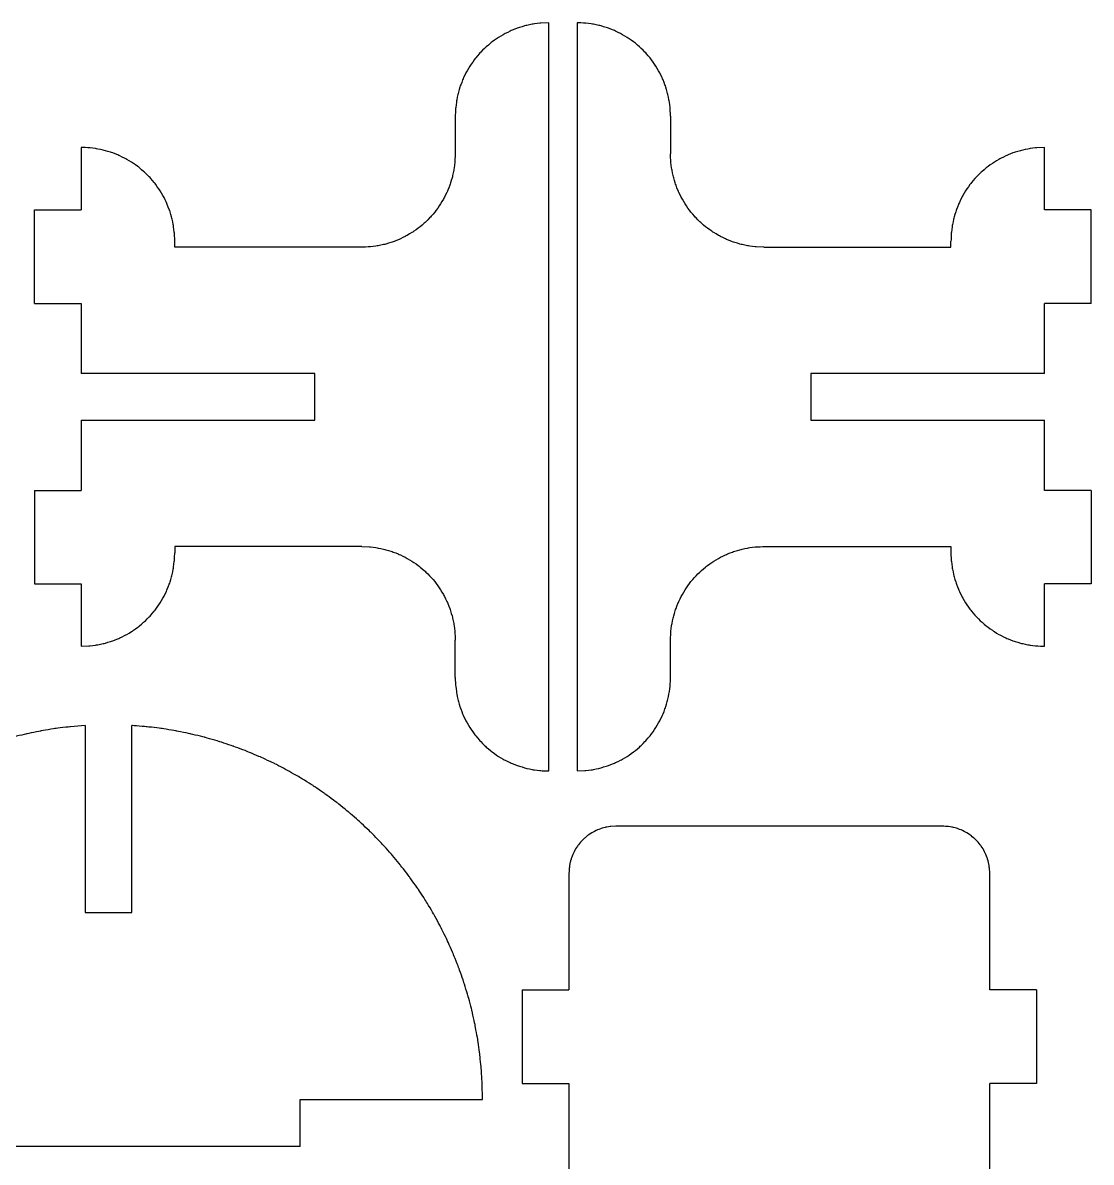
# Model space of a CAD drawing. Header units: centimetres. Extents: x -35.6 to 35, y -21 to 21.
# Drawn here: x 23.59 to 35.02, y 8.54 to 20.72 of the extents above; entities that cross this region are included whole.
import ezdxf

# ---------------------------------------------------------------- set-up
doc = ezdxf.new("R2010")
doc.units = ezdxf.units.CM
doc.header["$MEASUREMENT"] = 0
doc.layers.add('Capa 1', color=7, linetype='Continuous')

msp = doc.modelspace()

# ---------------------------------------------------------------- linework, layer by layer
at = {"layer": 'Capa 1', "color": 1, "lineweight": 25}
for points, knots in [([(29.21599, 20.72439), (29.21599, 20.72439), (29.1334, 20.72101), (29.1334, 20.72101), (29.1334, 20.72101), (29.1334, 20.72101), (29.05138, 20.71078), (29.05138, 20.71078), (29.05138, 20.71078), (29.05138, 20.71078), (28.97049, 20.69381), (28.97049, 20.69381), (28.97049, 20.69381), (28.97049, 20.69381), (28.89126, 20.67021), (28.89126, 20.67021), (28.89126, 20.67021), (28.89126, 20.67021), (28.81428, 20.64018), (28.81428, 20.64018), (28.81428, 20.64018), (28.81428, 20.64018), (28.74002, 20.60388), (28.74002, 20.60388), (28.74002, 20.60388), (28.74002, 20.60388), (28.66901, 20.56159), (28.66901, 20.56159), (28.66901, 20.56159), (28.66901, 20.56159), (28.60177, 20.51354), (28.60177, 20.51354), (28.60177, 20.51354), (28.60177, 20.51354), (28.53869, 20.46013), (28.53869, 20.46013), (28.53869, 20.46013), (28.53869, 20.46013), (28.48024, 20.40167), (28.48024, 20.40167), (28.48024, 20.40167), (28.48024, 20.40167), (28.42683, 20.33863), (28.42683, 20.33863), (28.42683, 20.33863), (28.42683, 20.33863), (28.37881, 20.27136), (28.37881, 20.27136), (28.37881, 20.27136), (28.37881, 20.27136), (28.33648, 20.20034), (28.33648, 20.20034), (28.33648, 20.20034), (28.33648, 20.20034), (28.30021, 20.12608), (28.30021, 20.12608), (28.30021, 20.12608), (28.30021, 20.12608), (28.27016, 20.04911), (28.27016, 20.04911), (28.27016, 20.04911), (28.27016, 20.04911), (28.24656, 19.96987), (28.24656, 19.96987), (28.24656, 19.96987), (28.24656, 19.96987), (28.22962, 19.88901), (28.22962, 19.88901), (28.22962, 19.88901), (28.22962, 19.88901), (28.21939, 19.80699), (28.21939, 19.80699), (28.21939, 19.80699), (28.21939, 19.80699), (28.21597, 19.72441), (28.21597, 19.72441)], [0, 0, 0, 0, 0.05, 0.05, 0.05, 0.05000001, 0.1, 0.1, 0.1, 0.10000001, 0.15, 0.15, 0.15, 0.15000001, 0.2, 0.2, 0.2, 0.20000001, 0.25, 0.25, 0.25, 0.25000001, 0.3, 0.3, 0.3, 0.30000001, 0.35, 0.35, 0.35, 0.35000001, 0.4, 0.4, 0.4, 0.40000001, 0.45, 0.45, 0.45, 0.45000001, 0.5, 0.5, 0.5, 0.50000001, 0.55, 0.55, 0.55, 0.55000001, 0.6, 0.6, 0.6, 0.60000001, 0.65, 0.65, 0.65, 0.65000001, 0.7, 0.7, 0.7, 0.70000001, 0.75, 0.75, 0.75, 0.75000001, 0.8, 0.8, 0.8, 0.80000001, 0.85, 0.85, 0.85, 0.85000001, 0.9, 0.9, 0.9, 0.90000001, 1, 1, 1, 1]), ([(30.51864, 19.72441), (30.51864, 19.72441), (30.51521, 19.80699), (30.51521, 19.80699), (30.51521, 19.80699), (30.51521, 19.80699), (30.50498, 19.88901), (30.50498, 19.88901), (30.50498, 19.88901), (30.50498, 19.88901), (30.48801, 19.96987), (30.48801, 19.96987), (30.48801, 19.96987), (30.48801, 19.96987), (30.46445, 20.04911), (30.46445, 20.04911), (30.46445, 20.04911), (30.46445, 20.04911), (30.43439, 20.12608), (30.43439, 20.12608), (30.43439, 20.12608), (30.43439, 20.12608), (30.39809, 20.20034), (30.39809, 20.20034), (30.39809, 20.20034), (30.39809, 20.20034), (30.35579, 20.27136), (30.35579, 20.27136), (30.35579, 20.27136), (30.35579, 20.27136), (30.30778, 20.33863), (30.30778, 20.33863), (30.30778, 20.33863), (30.30778, 20.33863), (30.25437, 20.40167), (30.25437, 20.40167), (30.25437, 20.40167), (30.25437, 20.40167), (30.19591, 20.46013), (30.19591, 20.46013), (30.19591, 20.46013), (30.19591, 20.46013), (30.13284, 20.51354), (30.13284, 20.51354), (30.13284, 20.51354), (30.13284, 20.51354), (30.0656, 20.56159), (30.0656, 20.56159), (30.0656, 20.56159), (30.0656, 20.56159), (29.99458, 20.60388), (29.99458, 20.60388), (29.99458, 20.60388), (29.99458, 20.60388), (29.92032, 20.64018), (29.92032, 20.64018), (29.92032, 20.64018), (29.92032, 20.64018), (29.84331, 20.67021), (29.84331, 20.67021), (29.84331, 20.67021), (29.84331, 20.67021), (29.76411, 20.69381), (29.76411, 20.69381), (29.76411, 20.69381), (29.76411, 20.69381), (29.68322, 20.71078), (29.68322, 20.71078), (29.68322, 20.71078), (29.68322, 20.71078), (29.6012, 20.72097), (29.6012, 20.72097), (29.6012, 20.72097), (29.6012, 20.72097), (29.51862, 20.72439), (29.51862, 20.72439)], [0, 0, 0, 0, 0.05, 0.05, 0.05, 0.05000001, 0.1, 0.1, 0.1, 0.10000001, 0.15, 0.15, 0.15, 0.15000001, 0.2, 0.2, 0.2, 0.20000001, 0.25, 0.25, 0.25, 0.25000001, 0.3, 0.3, 0.3, 0.30000001, 0.35, 0.35, 0.35, 0.35000001, 0.4, 0.4, 0.4, 0.40000001, 0.45, 0.45, 0.45, 0.45000001, 0.5, 0.5, 0.5, 0.50000001, 0.55, 0.55, 0.55, 0.55000001, 0.6, 0.6, 0.6, 0.60000001, 0.65, 0.65, 0.65, 0.65000001, 0.7, 0.7, 0.7, 0.70000001, 0.75, 0.75, 0.75, 0.75000001, 0.8, 0.8, 0.8, 0.80000001, 0.85, 0.85, 0.85, 0.85000001, 0.9, 0.9, 0.9, 0.90000001, 1, 1, 1, 1]), ([(25.21598, 18.39109), (25.21598, 18.39109), (25.21256, 18.47364), (25.21256, 18.47364), (25.21256, 18.47364), (25.21256, 18.47364), (25.20233, 18.55566), (25.20233, 18.55566), (25.20233, 18.55566), (25.20233, 18.55566), (25.18536, 18.63655), (25.18536, 18.63655), (25.18536, 18.63655), (25.18536, 18.63655), (25.1618, 18.71578), (25.1618, 18.71578), (25.1618, 18.71578), (25.1618, 18.71578), (25.13174, 18.79276), (25.13174, 18.79276), (25.13174, 18.79276), (25.13174, 18.79276), (25.09544, 18.86702), (25.09544, 18.86702), (25.09544, 18.86702), (25.09544, 18.86702), (25.05314, 18.93803), (25.05314, 18.93803), (25.05314, 18.93803), (25.05314, 18.93803), (25.00513, 19.00527), (25.00513, 19.00527), (25.00513, 19.00527), (25.00513, 19.00527), (24.95168, 19.06835), (24.95168, 19.06835), (24.95168, 19.06835), (24.95168, 19.06835), (24.89326, 19.1268), (24.89326, 19.1268), (24.89326, 19.1268), (24.89326, 19.1268), (24.83019, 19.18021), (24.83019, 19.18021), (24.83019, 19.18021), (24.83019, 19.18021), (24.76291, 19.22823), (24.76291, 19.22823), (24.76291, 19.22823), (24.76291, 19.22823), (24.69193, 19.27056), (24.69193, 19.27056), (24.69193, 19.27056), (24.69193, 19.27056), (24.61767, 19.30683), (24.61767, 19.30683), (24.61767, 19.30683), (24.61767, 19.30683), (24.54066, 19.33688), (24.54066, 19.33688), (24.54066, 19.33688), (24.54066, 19.33688), (24.46146, 19.36048), (24.46146, 19.36048), (24.46146, 19.36048), (24.46146, 19.36048), (24.38057, 19.37742), (24.38057, 19.37742), (24.38057, 19.37742), (24.38057, 19.37742), (24.29855, 19.38765), (24.29855, 19.38765), (24.29855, 19.38765), (24.29855, 19.38765), (24.21596, 19.39107), (24.21596, 19.39107)], [0, 0, 0, 0, 0.05, 0.05, 0.05, 0.05000001, 0.1, 0.1, 0.1, 0.10000001, 0.15, 0.15, 0.15, 0.15000001, 0.2, 0.2, 0.2, 0.20000001, 0.25, 0.25, 0.25, 0.25000001, 0.3, 0.3, 0.3, 0.30000001, 0.35, 0.35, 0.35, 0.35000001, 0.4, 0.4, 0.4, 0.40000001, 0.45, 0.45, 0.45, 0.45000001, 0.5, 0.5, 0.5, 0.50000001, 0.55, 0.55, 0.55, 0.55000001, 0.6, 0.6, 0.6, 0.60000001, 0.65, 0.65, 0.65, 0.65000001, 0.7, 0.7, 0.7, 0.70000001, 0.75, 0.75, 0.75, 0.75000001, 0.8, 0.8, 0.8, 0.80000001, 0.85, 0.85, 0.85, 0.85000001, 0.9, 0.9, 0.9, 0.90000001, 1, 1, 1, 1]), ([(34.51864, 19.39107), (34.51864, 19.39107), (34.43606, 19.38765), (34.43606, 19.38765), (34.43606, 19.38765), (34.43606, 19.38765), (34.35404, 19.37742), (34.35404, 19.37742), (34.35404, 19.37742), (34.35404, 19.37742), (34.27314, 19.36048), (34.27314, 19.36048), (34.27314, 19.36048), (34.27314, 19.36048), (34.19395, 19.33688), (34.19395, 19.33688), (34.19395, 19.33688), (34.19395, 19.33688), (34.11693, 19.30683), (34.11693, 19.30683), (34.11693, 19.30683), (34.11693, 19.30683), (34.04267, 19.27056), (34.04267, 19.27056), (34.04267, 19.27056), (34.04267, 19.27056), (33.9717, 19.22823), (33.9717, 19.22823), (33.9717, 19.22823), (33.9717, 19.22823), (33.90442, 19.18021), (33.90442, 19.18021), (33.90442, 19.18021), (33.90442, 19.18021), (33.84134, 19.1268), (33.84134, 19.1268), (33.84134, 19.1268), (33.84134, 19.1268), (33.78292, 19.06835), (33.78292, 19.06835), (33.78292, 19.06835), (33.78292, 19.06835), (33.72951, 19.00527), (33.72951, 19.00527), (33.72951, 19.00527), (33.72951, 19.00527), (33.68146, 18.93803), (33.68146, 18.93803), (33.68146, 18.93803), (33.68146, 18.93803), (33.63917, 18.86702), (33.63917, 18.86702), (33.63917, 18.86702), (33.63917, 18.86702), (33.60287, 18.79276), (33.60287, 18.79276), (33.60287, 18.79276), (33.60287, 18.79276), (33.57281, 18.71578), (33.57281, 18.71578), (33.57281, 18.71578), (33.57281, 18.71578), (33.54924, 18.63655), (33.54924, 18.63655), (33.54924, 18.63655), (33.54924, 18.63655), (33.53228, 18.55566), (33.53228, 18.55566), (33.53228, 18.55566), (33.53228, 18.55566), (33.52204, 18.47364), (33.52204, 18.47364), (33.52204, 18.47364), (33.52204, 18.47364), (33.51862, 18.39109), (33.51862, 18.39109)], [0, 0, 0, 0, 0.05, 0.05, 0.05, 0.05000001, 0.1, 0.1, 0.1, 0.10000001, 0.15, 0.15, 0.15, 0.15000001, 0.2, 0.2, 0.2, 0.20000001, 0.25, 0.25, 0.25, 0.25000001, 0.3, 0.3, 0.3, 0.30000001, 0.35, 0.35, 0.35, 0.35000001, 0.4, 0.4, 0.4, 0.40000001, 0.45, 0.45, 0.45, 0.45000001, 0.5, 0.5, 0.5, 0.50000001, 0.55, 0.55, 0.55, 0.55000001, 0.6, 0.6, 0.6, 0.60000001, 0.65, 0.65, 0.65, 0.65000001, 0.7, 0.7, 0.7, 0.70000001, 0.75, 0.75, 0.75, 0.75000001, 0.8, 0.8, 0.8, 0.80000001, 0.85, 0.85, 0.85, 0.85000001, 0.9, 0.9, 0.9, 0.90000001, 1, 1, 1, 1]), ([(28.21597, 19.32439), (28.21597, 19.32439), (28.21255, 19.24184), (28.21255, 19.24184), (28.21255, 19.24184), (28.21255, 19.24184), (28.20232, 19.15982), (28.20232, 19.15982), (28.20232, 19.15982), (28.20232, 19.15982), (28.18538, 19.07893), (28.18538, 19.07893), (28.18538, 19.07893), (28.18538, 19.07893), (28.16178, 18.9997), (28.16178, 18.9997), (28.16178, 18.9997), (28.16178, 18.9997), (28.13176, 18.92272), (28.13176, 18.92272), (28.13176, 18.92272), (28.13176, 18.92272), (28.09546, 18.84846), (28.09546, 18.84846), (28.09546, 18.84846), (28.09546, 18.84846), (28.05313, 18.77745), (28.05313, 18.77745), (28.05313, 18.77745), (28.05313, 18.77745), (28.00512, 18.71017), (28.00512, 18.71017), (28.00512, 18.71017), (28.00512, 18.71017), (27.9517, 18.64713), (27.9517, 18.64713), (27.9517, 18.64713), (27.9517, 18.64713), (27.89325, 18.58868), (27.89325, 18.58868), (27.89325, 18.58868), (27.89325, 18.58868), (27.83017, 18.53527), (27.83017, 18.53527), (27.83017, 18.53527), (27.83017, 18.53527), (27.76293, 18.48725), (27.76293, 18.48725), (27.76293, 18.48725), (27.76293, 18.48725), (27.69192, 18.44492), (27.69192, 18.44492), (27.69192, 18.44492), (27.69192, 18.44492), (27.61766, 18.40862), (27.61766, 18.40862), (27.61766, 18.40862), (27.61766, 18.40862), (27.54068, 18.3786), (27.54068, 18.3786), (27.54068, 18.3786), (27.54068, 18.3786), (27.46145, 18.355), (27.46145, 18.355), (27.46145, 18.355), (27.46145, 18.355), (27.38056, 18.33803), (27.38056, 18.33803), (27.38056, 18.33803), (27.38056, 18.33803), (27.29854, 18.32783), (27.29854, 18.32783), (27.29854, 18.32783), (27.29854, 18.32783), (27.21599, 18.32441), (27.21599, 18.32441)], [0, 0, 0, 0, 0.05, 0.05, 0.05, 0.05000001, 0.1, 0.1, 0.1, 0.10000001, 0.15, 0.15, 0.15, 0.15000001, 0.2, 0.2, 0.2, 0.20000001, 0.25, 0.25, 0.25, 0.25000001, 0.3, 0.3, 0.3, 0.30000001, 0.35, 0.35, 0.35, 0.35000001, 0.4, 0.4, 0.4, 0.40000001, 0.45, 0.45, 0.45, 0.45000001, 0.5, 0.5, 0.5, 0.50000001, 0.55, 0.55, 0.55, 0.55000001, 0.6, 0.6, 0.6, 0.60000001, 0.65, 0.65, 0.65, 0.65000001, 0.7, 0.7, 0.7, 0.70000001, 0.75, 0.75, 0.75, 0.75000001, 0.8, 0.8, 0.8, 0.80000001, 0.85, 0.85, 0.85, 0.85000001, 0.9, 0.9, 0.9, 0.90000001, 1, 1, 1, 1]), ([(31.51862, 18.32441), (31.51862, 18.32441), (31.43607, 18.32783), (31.43607, 18.32783), (31.43607, 18.32783), (31.43607, 18.32783), (31.35405, 18.33803), (31.35405, 18.33803), (31.35405, 18.33803), (31.35405, 18.33803), (31.27316, 18.355), (31.27316, 18.355), (31.27316, 18.355), (31.27316, 18.355), (31.19392, 18.3786), (31.19392, 18.3786), (31.19392, 18.3786), (31.19392, 18.3786), (31.11695, 18.40862), (31.11695, 18.40862), (31.11695, 18.40862), (31.11695, 18.40862), (31.04269, 18.44492), (31.04269, 18.44492), (31.04269, 18.44492), (31.04269, 18.44492), (30.97167, 18.48725), (30.97167, 18.48725), (30.97167, 18.48725), (30.97167, 18.48725), (30.90443, 18.53527), (30.90443, 18.53527), (30.90443, 18.53527), (30.90443, 18.53527), (30.84136, 18.58868), (30.84136, 18.58868), (30.84136, 18.58868), (30.84136, 18.58868), (30.7829, 18.64713), (30.7829, 18.64713), (30.7829, 18.64713), (30.7829, 18.64713), (30.72949, 18.71017), (30.72949, 18.71017), (30.72949, 18.71017), (30.72949, 18.71017), (30.68148, 18.77745), (30.68148, 18.77745), (30.68148, 18.77745), (30.68148, 18.77745), (30.63914, 18.84846), (30.63914, 18.84846), (30.63914, 18.84846), (30.63914, 18.84846), (30.60284, 18.92272), (30.60284, 18.92272), (30.60284, 18.92272), (30.60284, 18.92272), (30.57282, 18.9997), (30.57282, 18.9997), (30.57282, 18.9997), (30.57282, 18.9997), (30.54922, 19.07893), (30.54922, 19.07893), (30.54922, 19.07893), (30.54922, 19.07893), (30.53229, 19.15982), (30.53229, 19.15982), (30.53229, 19.15982), (30.53229, 19.15982), (30.52206, 19.24184), (30.52206, 19.24184), (30.52206, 19.24184), (30.52206, 19.24184), (30.51864, 19.32439), (30.51864, 19.32439)], [0, 0, 0, 0, 0.05, 0.05, 0.05, 0.05000001, 0.1, 0.1, 0.1, 0.10000001, 0.15, 0.15, 0.15, 0.15000001, 0.2, 0.2, 0.2, 0.20000001, 0.25, 0.25, 0.25, 0.25000001, 0.3, 0.3, 0.3, 0.30000001, 0.35, 0.35, 0.35, 0.35000001, 0.4, 0.4, 0.4, 0.40000001, 0.45, 0.45, 0.45, 0.45000001, 0.5, 0.5, 0.5, 0.50000001, 0.55, 0.55, 0.55, 0.55000001, 0.6, 0.6, 0.6, 0.60000001, 0.65, 0.65, 0.65, 0.65000001, 0.7, 0.7, 0.7, 0.70000001, 0.75, 0.75, 0.75, 0.75000001, 0.8, 0.8, 0.8, 0.80000001, 0.85, 0.85, 0.85, 0.85000001, 0.9, 0.9, 0.9, 0.90000001, 1, 1, 1, 1]), ([(27.21599, 15.1244), (27.21599, 15.1244), (27.29854, 15.12098), (27.29854, 15.12098), (27.29854, 15.12098), (27.29854, 15.12098), (27.38056, 15.11078), (27.38056, 15.11078), (27.38056, 15.11078), (27.38056, 15.11078), (27.46145, 15.09381), (27.46145, 15.09381), (27.46145, 15.09381), (27.46145, 15.09381), (27.54068, 15.07021), (27.54068, 15.07021), (27.54068, 15.07021), (27.54068, 15.07021), (27.61766, 15.04019), (27.61766, 15.04019), (27.61766, 15.04019), (27.61766, 15.04019), (27.69192, 15.00389), (27.69192, 15.00389), (27.69192, 15.00389), (27.69192, 15.00389), (27.76293, 14.96156), (27.76293, 14.96156), (27.76293, 14.96156), (27.76293, 14.96156), (27.83017, 14.91354), (27.83017, 14.91354), (27.83017, 14.91354), (27.83017, 14.91354), (27.89325, 14.86013), (27.89325, 14.86013), (27.89325, 14.86013), (27.89325, 14.86013), (27.9517, 14.80168), (27.9517, 14.80168), (27.9517, 14.80168), (27.9517, 14.80168), (28.00512, 14.73864), (28.00512, 14.73864), (28.00512, 14.73864), (28.00512, 14.73864), (28.05313, 14.67136), (28.05313, 14.67136), (28.05313, 14.67136), (28.05313, 14.67136), (28.09546, 14.60035), (28.09546, 14.60035), (28.09546, 14.60035), (28.09546, 14.60035), (28.13176, 14.52609), (28.13176, 14.52609), (28.13176, 14.52609), (28.13176, 14.52609), (28.16178, 14.44911), (28.16178, 14.44911), (28.16178, 14.44911), (28.16178, 14.44911), (28.18538, 14.36988), (28.18538, 14.36988), (28.18538, 14.36988), (28.18538, 14.36988), (28.20232, 14.28899), (28.20232, 14.28899), (28.20232, 14.28899), (28.20232, 14.28899), (28.21255, 14.207), (28.21255, 14.207), (28.21255, 14.207), (28.21255, 14.207), (28.21597, 14.12441), (28.21597, 14.12441)], [0, 0, 0, 0, 0.05, 0.05, 0.05, 0.05000001, 0.1, 0.1, 0.1, 0.10000001, 0.15, 0.15, 0.15, 0.15000001, 0.2, 0.2, 0.2, 0.20000001, 0.25, 0.25, 0.25, 0.25000001, 0.3, 0.3, 0.3, 0.30000001, 0.35, 0.35, 0.35, 0.35000001, 0.4, 0.4, 0.4, 0.40000001, 0.45, 0.45, 0.45, 0.45000001, 0.5, 0.5, 0.5, 0.50000001, 0.55, 0.55, 0.55, 0.55000001, 0.6, 0.6, 0.6, 0.60000001, 0.65, 0.65, 0.65, 0.65000001, 0.7, 0.7, 0.7, 0.70000001, 0.75, 0.75, 0.75, 0.75000001, 0.8, 0.8, 0.8, 0.80000001, 0.85, 0.85, 0.85, 0.85000001, 0.9, 0.9, 0.9, 0.90000001, 1, 1, 1, 1]), ([(30.51864, 14.12441), (30.51864, 14.12441), (30.52206, 14.207), (30.52206, 14.207), (30.52206, 14.207), (30.52206, 14.207), (30.53229, 14.28899), (30.53229, 14.28899), (30.53229, 14.28899), (30.53229, 14.28899), (30.54922, 14.36988), (30.54922, 14.36988), (30.54922, 14.36988), (30.54922, 14.36988), (30.57282, 14.44911), (30.57282, 14.44911), (30.57282, 14.44911), (30.57282, 14.44911), (30.60284, 14.52609), (30.60284, 14.52609), (30.60284, 14.52609), (30.60284, 14.52609), (30.63914, 14.60035), (30.63914, 14.60035), (30.63914, 14.60035), (30.63914, 14.60035), (30.68148, 14.67136), (30.68148, 14.67136), (30.68148, 14.67136), (30.68148, 14.67136), (30.72949, 14.73864), (30.72949, 14.73864), (30.72949, 14.73864), (30.72949, 14.73864), (30.7829, 14.80168), (30.7829, 14.80168), (30.7829, 14.80168), (30.7829, 14.80168), (30.84136, 14.86013), (30.84136, 14.86013), (30.84136, 14.86013), (30.84136, 14.86013), (30.90443, 14.91354), (30.90443, 14.91354), (30.90443, 14.91354), (30.90443, 14.91354), (30.97167, 14.96156), (30.97167, 14.96156), (30.97167, 14.96156), (30.97167, 14.96156), (31.04269, 15.00389), (31.04269, 15.00389), (31.04269, 15.00389), (31.04269, 15.00389), (31.11695, 15.04019), (31.11695, 15.04019), (31.11695, 15.04019), (31.11695, 15.04019), (31.19392, 15.07021), (31.19392, 15.07021), (31.19392, 15.07021), (31.19392, 15.07021), (31.27316, 15.09381), (31.27316, 15.09381), (31.27316, 15.09381), (31.27316, 15.09381), (31.35405, 15.11078), (31.35405, 15.11078), (31.35405, 15.11078), (31.35405, 15.11078), (31.43607, 15.12098), (31.43607, 15.12098), (31.43607, 15.12098), (31.43607, 15.12098), (31.51862, 15.1244), (31.51862, 15.1244)], [0, 0, 0, 0, 0.05, 0.05, 0.05, 0.05000001, 0.1, 0.1, 0.1, 0.10000001, 0.15, 0.15, 0.15, 0.15000001, 0.2, 0.2, 0.2, 0.20000001, 0.25, 0.25, 0.25, 0.25000001, 0.3, 0.3, 0.3, 0.30000001, 0.35, 0.35, 0.35, 0.35000001, 0.4, 0.4, 0.4, 0.40000001, 0.45, 0.45, 0.45, 0.45000001, 0.5, 0.5, 0.5, 0.50000001, 0.55, 0.55, 0.55, 0.55000001, 0.6, 0.6, 0.6, 0.60000001, 0.65, 0.65, 0.65, 0.65000001, 0.7, 0.7, 0.7, 0.70000001, 0.75, 0.75, 0.75, 0.75000001, 0.8, 0.8, 0.8, 0.80000001, 0.85, 0.85, 0.85, 0.85000001, 0.9, 0.9, 0.9, 0.90000001, 1, 1, 1, 1]), ([(24.21596, 14.05774), (24.21596, 14.05774), (24.29855, 14.06116), (24.29855, 14.06116), (24.29855, 14.06116), (24.29855, 14.06116), (24.38057, 14.07139), (24.38057, 14.07139), (24.38057, 14.07139), (24.38057, 14.07139), (24.46146, 14.08833), (24.46146, 14.08833), (24.46146, 14.08833), (24.46146, 14.08833), (24.54066, 14.11193), (24.54066, 14.11193), (24.54066, 14.11193), (24.54066, 14.11193), (24.61767, 14.14195), (24.61767, 14.14195), (24.61767, 14.14195), (24.61767, 14.14195), (24.69193, 14.17825), (24.69193, 14.17825), (24.69193, 14.17825), (24.69193, 14.17825), (24.76291, 14.22058), (24.76291, 14.22058), (24.76291, 14.22058), (24.76291, 14.22058), (24.83019, 14.26859), (24.83019, 14.26859), (24.83019, 14.26859), (24.83019, 14.26859), (24.89326, 14.32201), (24.89326, 14.32201), (24.89326, 14.32201), (24.89326, 14.32201), (24.95168, 14.38046), (24.95168, 14.38046), (24.95168, 14.38046), (24.95168, 14.38046), (25.00513, 14.44354), (25.00513, 14.44354), (25.00513, 14.44354), (25.00513, 14.44354), (25.05314, 14.51078), (25.05314, 14.51078), (25.05314, 14.51078), (25.05314, 14.51078), (25.09544, 14.58179), (25.09544, 14.58179), (25.09544, 14.58179), (25.09544, 14.58179), (25.13174, 14.65605), (25.13174, 14.65605), (25.13174, 14.65605), (25.13174, 14.65605), (25.1618, 14.73303), (25.1618, 14.73303), (25.1618, 14.73303), (25.1618, 14.73303), (25.18536, 14.81226), (25.18536, 14.81226), (25.18536, 14.81226), (25.18536, 14.81226), (25.20233, 14.89315), (25.20233, 14.89315), (25.20233, 14.89315), (25.20233, 14.89315), (25.21256, 14.97517), (25.21256, 14.97517), (25.21256, 14.97517), (25.21256, 14.97517), (25.21598, 15.05772), (25.21598, 15.05772)], [0, 0, 0, 0, 0.05, 0.05, 0.05, 0.05000001, 0.1, 0.1, 0.1, 0.10000001, 0.15, 0.15, 0.15, 0.15000001, 0.2, 0.2, 0.2, 0.20000001, 0.25, 0.25, 0.25, 0.25000001, 0.3, 0.3, 0.3, 0.30000001, 0.35, 0.35, 0.35, 0.35000001, 0.4, 0.4, 0.4, 0.40000001, 0.45, 0.45, 0.45, 0.45000001, 0.5, 0.5, 0.5, 0.50000001, 0.55, 0.55, 0.55, 0.55000001, 0.6, 0.6, 0.6, 0.60000001, 0.65, 0.65, 0.65, 0.65000001, 0.7, 0.7, 0.7, 0.70000001, 0.75, 0.75, 0.75, 0.75000001, 0.8, 0.8, 0.8, 0.80000001, 0.85, 0.85, 0.85, 0.85000001, 0.9, 0.9, 0.9, 0.90000001, 1, 1, 1, 1]), ([(33.51862, 15.05772), (33.51862, 15.05772), (33.52204, 14.97517), (33.52204, 14.97517), (33.52204, 14.97517), (33.52204, 14.97517), (33.53228, 14.89315), (33.53228, 14.89315), (33.53228, 14.89315), (33.53228, 14.89315), (33.54924, 14.81226), (33.54924, 14.81226), (33.54924, 14.81226), (33.54924, 14.81226), (33.57281, 14.73303), (33.57281, 14.73303), (33.57281, 14.73303), (33.57281, 14.73303), (33.60287, 14.65605), (33.60287, 14.65605), (33.60287, 14.65605), (33.60287, 14.65605), (33.63917, 14.58179), (33.63917, 14.58179), (33.63917, 14.58179), (33.63917, 14.58179), (33.68146, 14.51078), (33.68146, 14.51078), (33.68146, 14.51078), (33.68146, 14.51078), (33.72951, 14.44354), (33.72951, 14.44354), (33.72951, 14.44354), (33.72951, 14.44354), (33.78292, 14.38046), (33.78292, 14.38046), (33.78292, 14.38046), (33.78292, 14.38046), (33.84134, 14.32201), (33.84134, 14.32201), (33.84134, 14.32201), (33.84134, 14.32201), (33.90442, 14.26859), (33.90442, 14.26859), (33.90442, 14.26859), (33.90442, 14.26859), (33.9717, 14.22058), (33.9717, 14.22058), (33.9717, 14.22058), (33.9717, 14.22058), (34.04267, 14.17825), (34.04267, 14.17825), (34.04267, 14.17825), (34.04267, 14.17825), (34.11693, 14.14195), (34.11693, 14.14195), (34.11693, 14.14195), (34.11693, 14.14195), (34.19395, 14.11193), (34.19395, 14.11193), (34.19395, 14.11193), (34.19395, 14.11193), (34.27314, 14.08833), (34.27314, 14.08833), (34.27314, 14.08833), (34.27314, 14.08833), (34.35404, 14.07139), (34.35404, 14.07139), (34.35404, 14.07139), (34.35404, 14.07139), (34.43606, 14.06116), (34.43606, 14.06116), (34.43606, 14.06116), (34.43606, 14.06116), (34.51864, 14.05774), (34.51864, 14.05774)], [0, 0, 0, 0, 0.05, 0.05, 0.05, 0.05000001, 0.1, 0.1, 0.1, 0.10000001, 0.15, 0.15, 0.15, 0.15000001, 0.2, 0.2, 0.2, 0.20000001, 0.25, 0.25, 0.25, 0.25000001, 0.3, 0.3, 0.3, 0.30000001, 0.35, 0.35, 0.35, 0.35000001, 0.4, 0.4, 0.4, 0.40000001, 0.45, 0.45, 0.45, 0.45000001, 0.5, 0.5, 0.5, 0.50000001, 0.55, 0.55, 0.55, 0.55000001, 0.6, 0.6, 0.6, 0.60000001, 0.65, 0.65, 0.65, 0.65000001, 0.7, 0.7, 0.7, 0.70000001, 0.75, 0.75, 0.75, 0.75000001, 0.8, 0.8, 0.8, 0.80000001, 0.85, 0.85, 0.85, 0.85000001, 0.9, 0.9, 0.9, 0.90000001, 1, 1, 1, 1]), ([(28.21597, 13.7244), (28.21597, 13.7244), (28.21939, 13.64181), (28.21939, 13.64181), (28.21939, 13.64181), (28.21939, 13.64181), (28.22962, 13.55979), (28.22962, 13.55979), (28.22962, 13.55979), (28.22962, 13.55979), (28.24656, 13.4789), (28.24656, 13.4789), (28.24656, 13.4789), (28.24656, 13.4789), (28.27016, 13.3997), (28.27016, 13.3997), (28.27016, 13.3997), (28.27016, 13.3997), (28.30021, 13.32269), (28.30021, 13.32269), (28.30021, 13.32269), (28.30021, 13.32269), (28.33648, 13.24847), (28.33648, 13.24847), (28.33648, 13.24847), (28.33648, 13.24847), (28.37881, 13.17745), (28.37881, 13.17745), (28.37881, 13.17745), (28.37881, 13.17745), (28.42683, 13.11018), (28.42683, 13.11018), (28.42683, 13.11018), (28.42683, 13.11018), (28.48024, 13.04714), (28.48024, 13.04714), (28.48024, 13.04714), (28.48024, 13.04714), (28.53869, 12.98868), (28.53869, 12.98868), (28.53869, 12.98868), (28.53869, 12.98868), (28.60177, 12.93527), (28.60177, 12.93527), (28.60177, 12.93527), (28.60177, 12.93527), (28.66901, 12.88722), (28.66901, 12.88722), (28.66901, 12.88722), (28.66901, 12.88722), (28.74002, 12.84492), (28.74002, 12.84492), (28.74002, 12.84492), (28.74002, 12.84492), (28.81428, 12.80862), (28.81428, 12.80862), (28.81428, 12.80862), (28.81428, 12.80862), (28.89126, 12.7786), (28.89126, 12.7786), (28.89126, 12.7786), (28.89126, 12.7786), (28.97049, 12.755), (28.97049, 12.755), (28.97049, 12.755), (28.97049, 12.755), (29.05138, 12.73803), (29.05138, 12.73803), (29.05138, 12.73803), (29.05138, 12.73803), (29.1334, 12.72784), (29.1334, 12.72784), (29.1334, 12.72784), (29.1334, 12.72784), (29.21599, 12.72442), (29.21599, 12.72442)], [0, 0, 0, 0, 0.05, 0.05, 0.05, 0.05000001, 0.1, 0.1, 0.1, 0.10000001, 0.15, 0.15, 0.15, 0.15000001, 0.2, 0.2, 0.2, 0.20000001, 0.25, 0.25, 0.25, 0.25000001, 0.3, 0.3, 0.3, 0.30000001, 0.35, 0.35, 0.35, 0.35000001, 0.4, 0.4, 0.4, 0.40000001, 0.45, 0.45, 0.45, 0.45000001, 0.5, 0.5, 0.5, 0.50000001, 0.55, 0.55, 0.55, 0.55000001, 0.6, 0.6, 0.6, 0.60000001, 0.65, 0.65, 0.65, 0.65000001, 0.7, 0.7, 0.7, 0.70000001, 0.75, 0.75, 0.75, 0.75000001, 0.8, 0.8, 0.8, 0.80000001, 0.85, 0.85, 0.85, 0.85000001, 0.9, 0.9, 0.9, 0.90000001, 1, 1, 1, 1]), ([(29.51862, 12.72442), (29.51862, 12.72442), (29.6012, 12.7278), (29.6012, 12.7278), (29.6012, 12.7278), (29.6012, 12.7278), (29.68322, 12.73803), (29.68322, 12.73803), (29.68322, 12.73803), (29.68322, 12.73803), (29.76411, 12.755), (29.76411, 12.755), (29.76411, 12.755), (29.76411, 12.755), (29.84331, 12.7786), (29.84331, 12.7786), (29.84331, 12.7786), (29.84331, 12.7786), (29.92032, 12.80862), (29.92032, 12.80862), (29.92032, 12.80862), (29.92032, 12.80862), (29.99458, 12.84492), (29.99458, 12.84492), (29.99458, 12.84492), (29.99458, 12.84492), (30.0656, 12.88722), (30.0656, 12.88722), (30.0656, 12.88722), (30.0656, 12.88722), (30.13284, 12.93527), (30.13284, 12.93527), (30.13284, 12.93527), (30.13284, 12.93527), (30.19591, 12.98868), (30.19591, 12.98868), (30.19591, 12.98868), (30.19591, 12.98868), (30.25437, 13.04714), (30.25437, 13.04714), (30.25437, 13.04714), (30.25437, 13.04714), (30.30778, 13.11018), (30.30778, 13.11018), (30.30778, 13.11018), (30.30778, 13.11018), (30.35579, 13.17745), (30.35579, 13.17745), (30.35579, 13.17745), (30.35579, 13.17745), (30.39809, 13.24847), (30.39809, 13.24847), (30.39809, 13.24847), (30.39809, 13.24847), (30.43439, 13.32269), (30.43439, 13.32269), (30.43439, 13.32269), (30.43439, 13.32269), (30.46445, 13.3997), (30.46445, 13.3997), (30.46445, 13.3997), (30.46445, 13.3997), (30.48801, 13.4789), (30.48801, 13.4789), (30.48801, 13.4789), (30.48801, 13.4789), (30.50498, 13.55979), (30.50498, 13.55979), (30.50498, 13.55979), (30.50498, 13.55979), (30.51521, 13.64181), (30.51521, 13.64181), (30.51521, 13.64181), (30.51521, 13.64181), (30.51864, 13.7244), (30.51864, 13.7244)], [0, 0, 0, 0, 0.05, 0.05, 0.05, 0.05000001, 0.1, 0.1, 0.1, 0.10000001, 0.15, 0.15, 0.15, 0.15000001, 0.2, 0.2, 0.2, 0.20000001, 0.25, 0.25, 0.25, 0.25000001, 0.3, 0.3, 0.3, 0.30000001, 0.35, 0.35, 0.35, 0.35000001, 0.4, 0.4, 0.4, 0.40000001, 0.45, 0.45, 0.45, 0.45000001, 0.5, 0.5, 0.5, 0.50000001, 0.55, 0.55, 0.55, 0.55000001, 0.6, 0.6, 0.6, 0.60000001, 0.65, 0.65, 0.65, 0.65000001, 0.7, 0.7, 0.7, 0.70000001, 0.75, 0.75, 0.75, 0.75000001, 0.8, 0.8, 0.8, 0.80000001, 0.85, 0.85, 0.85, 0.85000001, 0.9, 0.9, 0.9, 0.90000001, 1, 1, 1, 1]), ([(24.25763, 13.21046), (24.25763, 13.21046), (24.09941, 13.19741), (24.09941, 13.19741), (24.09941, 13.19741), (24.09941, 13.19741), (23.94186, 13.17808), (23.94186, 13.17808), (23.94186, 13.17808), (23.94186, 13.17808), (23.78516, 13.1525), (23.78516, 13.1525), (23.78516, 13.1525), (23.78516, 13.1525), (23.62962, 13.12072), (23.62962, 13.12072), (23.62962, 13.12072), (23.62962, 13.12072), (23.47545, 13.08283), (23.47545, 13.08283), (23.47545, 13.08283), (23.47545, 13.08283), (23.32295, 13.0388), (23.32295, 13.0388), (23.32295, 13.0388), (23.32295, 13.0388), (23.17227, 12.98881), (23.17227, 12.98881), (23.17227, 12.98881), (23.17227, 12.98881), (23.02368, 12.93283), (23.02368, 12.93283), (23.02368, 12.93283), (23.02368, 12.93283), (22.87746, 12.87102), (22.87746, 12.87102), (22.87746, 12.87102), (22.87746, 12.87102), (22.73381, 12.80346), (22.73381, 12.80346), (22.73381, 12.80346), (22.73381, 12.80346), (22.59294, 12.73026), (22.59294, 12.73026), (22.59294, 12.73026), (22.59294, 12.73026), (22.45511, 12.65152), (22.45511, 12.65152), (22.45511, 12.65152), (22.45511, 12.65152), (22.32049, 12.56738), (22.32049, 12.56738), (22.32049, 12.56738), (22.32049, 12.56738), (22.18929, 12.47795), (22.18929, 12.47795), (22.18929, 12.47795), (22.18929, 12.47795), (22.0618, 12.38337), (22.0618, 12.38337), (22.0618, 12.38337), (22.0618, 12.38337), (21.93812, 12.28386), (21.93812, 12.28386), (21.93812, 12.28386), (21.93812, 12.28386), (21.81849, 12.17947), (21.81849, 12.17947), (21.81849, 12.17947), (21.81849, 12.17947), (21.70313, 12.07043), (21.70313, 12.07043), (21.70313, 12.07043), (21.70313, 12.07043), (21.59215, 11.9569), (21.59215, 11.9569), (21.59215, 11.9569), (21.59215, 11.9569), (21.48579, 11.83904), (21.48579, 11.83904), (21.48579, 11.83904), (21.48579, 11.83904), (21.38419, 11.71708), (21.38419, 11.71708), (21.38419, 11.71708), (21.38419, 11.71708), (21.28749, 11.59118), (21.28749, 11.59118), (21.28749, 11.59118), (21.28749, 11.59118), (21.19587, 11.46153), (21.19587, 11.46153), (21.19587, 11.46153), (21.19587, 11.46153), (21.10944, 11.32836), (21.10944, 11.32836), (21.10944, 11.32836), (21.10944, 11.32836), (21.02841, 11.19183), (21.02841, 11.19183), (21.02841, 11.19183), (21.02841, 11.19183), (20.95284, 11.05224), (20.95284, 11.05224), (20.95284, 11.05224), (20.95284, 11.05224), (20.88285, 10.90972), (20.88285, 10.90972), (20.88285, 10.90972), (20.88285, 10.90972), (20.81858, 10.76455), (20.81858, 10.76455), (20.81858, 10.76455), (20.81858, 10.76455), (20.76016, 10.61695), (20.76016, 10.61695), (20.76016, 10.61695), (20.76016, 10.61695), (20.70759, 10.46716), (20.70759, 10.46716), (20.70759, 10.46716), (20.70759, 10.46716), (20.66103, 10.31539), (20.66103, 10.31539), (20.66103, 10.31539), (20.66103, 10.31539), (20.62053, 10.1619), (20.62053, 10.1619), (20.62053, 10.1619), (20.62053, 10.1619), (20.58613, 10.00689), (20.58613, 10.00689), (20.58613, 10.00689), (20.58613, 10.00689), (20.55794, 9.85068), (20.55794, 9.85068), (20.55794, 9.85068), (20.55794, 9.85068), (20.53597, 9.69344), (20.53597, 9.69344), (20.53597, 9.69344), (20.53597, 9.69344), (20.52023, 9.53547), (20.52023, 9.53547), (20.52023, 9.53547), (20.52023, 9.53547), (20.51078, 9.377), (20.51078, 9.377), (20.51078, 9.377), (20.51078, 9.377), (20.50764, 9.21829), (20.50764, 9.21829)], [0, 0, 0, 0, 0.02564103, 0.02564103, 0.02564103, 0.02564104, 0.05128205, 0.05128205, 0.05128205, 0.05128206, 0.07692308, 0.07692308, 0.07692308, 0.07692309, 0.1025641, 0.1025641, 0.1025641, 0.10256411, 0.12820513, 0.12820513, 0.12820513, 0.12820514, 0.15384615, 0.15384615, 0.15384615, 0.15384616, 0.17948718, 0.17948718, 0.17948718, 0.17948719, 0.20512821, 0.20512821, 0.20512821, 0.20512822, 0.23076923, 0.23076923, 0.23076923, 0.23076924, 0.25641026, 0.25641026, 0.25641026, 0.25641027, 0.28205128, 0.28205128, 0.28205128, 0.28205129, 0.30769231, 0.30769231, 0.30769231, 0.30769232, 0.33333333, 0.33333333, 0.33333333, 0.33333334, 0.35897436, 0.35897436, 0.35897436, 0.35897437, 0.38461538, 0.38461538, 0.38461538, 0.38461539, 0.41025641, 0.41025641, 0.41025641, 0.41025642, 0.43589744, 0.43589744, 0.43589744, 0.43589745, 0.46153846, 0.46153846, 0.46153846, 0.46153847, 0.48717949, 0.48717949, 0.48717949, 0.4871795, 0.51282051, 0.51282051, 0.51282051, 0.51282052, 0.53846154, 0.53846154, 0.53846154, 0.53846155, 0.56410256, 0.56410256, 0.56410256, 0.56410257, 0.58974359, 0.58974359, 0.58974359, 0.5897436, 0.61538462, 0.61538462, 0.61538462, 0.61538463, 0.64102564, 0.64102564, 0.64102564, 0.64102565, 0.66666667, 0.66666667, 0.66666667, 0.66666668, 0.69230769, 0.69230769, 0.69230769, 0.6923077, 0.71794872, 0.71794872, 0.71794872, 0.71794873, 0.74358974, 0.74358974, 0.74358974, 0.74358975, 0.76923077, 0.76923077, 0.76923077, 0.76923078, 0.79487179, 0.79487179, 0.79487179, 0.7948718, 0.82051282, 0.82051282, 0.82051282, 0.82051283, 0.84615385, 0.84615385, 0.84615385, 0.84615386, 0.87179487, 0.87179487, 0.87179487, 0.87179488, 0.8974359, 0.8974359, 0.8974359, 0.89743591, 0.92307692, 0.92307692, 0.92307692, 0.92307693, 0.94871795, 0.94871795, 0.94871795, 0.94871796, 1, 1, 1, 1]), ([(28.50765, 9.21829), (28.50765, 9.21829), (28.50448, 9.377), (28.50448, 9.377), (28.50448, 9.377), (28.50448, 9.377), (28.49502, 9.53547), (28.49502, 9.53547), (28.49502, 9.53547), (28.49502, 9.53547), (28.47932, 9.69344), (28.47932, 9.69344), (28.47932, 9.69344), (28.47932, 9.69344), (28.45734, 9.85068), (28.45734, 9.85068), (28.45734, 9.85068), (28.45734, 9.85068), (28.42912, 10.00689), (28.42912, 10.00689), (28.42912, 10.00689), (28.42912, 10.00689), (28.39476, 10.1619), (28.39476, 10.1619), (28.39476, 10.1619), (28.39476, 10.1619), (28.35423, 10.31539), (28.35423, 10.31539), (28.35423, 10.31539), (28.35423, 10.31539), (28.30766, 10.46716), (28.30766, 10.46716), (28.30766, 10.46716), (28.30766, 10.46716), (28.25513, 10.61695), (28.25513, 10.61695), (28.25513, 10.61695), (28.25513, 10.61695), (28.19668, 10.76455), (28.19668, 10.76455), (28.19668, 10.76455), (28.19668, 10.76455), (28.1324, 10.90972), (28.1324, 10.90972), (28.1324, 10.90972), (28.1324, 10.90972), (28.06245, 11.05224), (28.06245, 11.05224), (28.06245, 11.05224), (28.06245, 11.05224), (27.98688, 11.19183), (27.98688, 11.19183), (27.98688, 11.19183), (27.98688, 11.19183), (27.90581, 11.32836), (27.90581, 11.32836), (27.90581, 11.32836), (27.90581, 11.32836), (27.81942, 11.46153), (27.81942, 11.46153), (27.81942, 11.46153), (27.81942, 11.46153), (27.7278, 11.59118), (27.7278, 11.59118), (27.7278, 11.59118), (27.7278, 11.59118), (27.6311, 11.71708), (27.6311, 11.71708), (27.6311, 11.71708), (27.6311, 11.71708), (27.52947, 11.83904), (27.52947, 11.83904), (27.52947, 11.83904), (27.52947, 11.83904), (27.42311, 11.9569), (27.42311, 11.9569), (27.42311, 11.9569), (27.42311, 11.9569), (27.31216, 12.07043), (27.31216, 12.07043), (27.31216, 12.07043), (27.31216, 12.07043), (27.19676, 12.17947), (27.19676, 12.17947), (27.19676, 12.17947), (27.19676, 12.17947), (27.07714, 12.28386), (27.07714, 12.28386), (27.07714, 12.28386), (27.07714, 12.28386), (26.95349, 12.38337), (26.95349, 12.38337), (26.95349, 12.38337), (26.95349, 12.38337), (26.82596, 12.47795), (26.82596, 12.47795), (26.82596, 12.47795), (26.82596, 12.47795), (26.6948, 12.56738), (26.6948, 12.56738), (26.6948, 12.56738), (26.6948, 12.56738), (26.56018, 12.65152), (26.56018, 12.65152), (26.56018, 12.65152), (26.56018, 12.65152), (26.42231, 12.73026), (26.42231, 12.73026), (26.42231, 12.73026), (26.42231, 12.73026), (26.28145, 12.80346), (26.28145, 12.80346), (26.28145, 12.80346), (26.28145, 12.80346), (26.1378, 12.87102), (26.1378, 12.87102), (26.1378, 12.87102), (26.1378, 12.87102), (25.99157, 12.93283), (25.99157, 12.93283), (25.99157, 12.93283), (25.99157, 12.93283), (25.84301, 12.98881), (25.84301, 12.98881), (25.84301, 12.98881), (25.84301, 12.98881), (25.69234, 13.0388), (25.69234, 13.0388), (25.69234, 13.0388), (25.69234, 13.0388), (25.5398, 13.08283), (25.5398, 13.08283), (25.5398, 13.08283), (25.5398, 13.08283), (25.38564, 13.12072), (25.38564, 13.12072), (25.38564, 13.12072), (25.38564, 13.12072), (25.2301, 13.1525), (25.2301, 13.1525), (25.2301, 13.1525), (25.2301, 13.1525), (25.07343, 13.17808), (25.07343, 13.17808), (25.07343, 13.17808), (25.07343, 13.17808), (24.91584, 13.19741), (24.91584, 13.19741), (24.91584, 13.19741), (24.91584, 13.19741), (24.75762, 13.21046), (24.75762, 13.21046)], [0, 0, 0, 0, 0.02564103, 0.02564103, 0.02564103, 0.02564104, 0.05128205, 0.05128205, 0.05128205, 0.05128206, 0.07692308, 0.07692308, 0.07692308, 0.07692309, 0.1025641, 0.1025641, 0.1025641, 0.10256411, 0.12820513, 0.12820513, 0.12820513, 0.12820514, 0.15384615, 0.15384615, 0.15384615, 0.15384616, 0.17948718, 0.17948718, 0.17948718, 0.17948719, 0.20512821, 0.20512821, 0.20512821, 0.20512822, 0.23076923, 0.23076923, 0.23076923, 0.23076924, 0.25641026, 0.25641026, 0.25641026, 0.25641027, 0.28205128, 0.28205128, 0.28205128, 0.28205129, 0.30769231, 0.30769231, 0.30769231, 0.30769232, 0.33333333, 0.33333333, 0.33333333, 0.33333334, 0.35897436, 0.35897436, 0.35897436, 0.35897437, 0.38461538, 0.38461538, 0.38461538, 0.38461539, 0.41025641, 0.41025641, 0.41025641, 0.41025642, 0.43589744, 0.43589744, 0.43589744, 0.43589745, 0.46153846, 0.46153846, 0.46153846, 0.46153847, 0.48717949, 0.48717949, 0.48717949, 0.4871795, 0.51282051, 0.51282051, 0.51282051, 0.51282052, 0.53846154, 0.53846154, 0.53846154, 0.53846155, 0.56410256, 0.56410256, 0.56410256, 0.56410257, 0.58974359, 0.58974359, 0.58974359, 0.5897436, 0.61538462, 0.61538462, 0.61538462, 0.61538463, 0.64102564, 0.64102564, 0.64102564, 0.64102565, 0.66666667, 0.66666667, 0.66666667, 0.66666668, 0.69230769, 0.69230769, 0.69230769, 0.6923077, 0.71794872, 0.71794872, 0.71794872, 0.71794873, 0.74358974, 0.74358974, 0.74358974, 0.74358975, 0.76923077, 0.76923077, 0.76923077, 0.76923078, 0.79487179, 0.79487179, 0.79487179, 0.7948718, 0.82051282, 0.82051282, 0.82051282, 0.82051283, 0.84615385, 0.84615385, 0.84615385, 0.84615386, 0.87179487, 0.87179487, 0.87179487, 0.87179488, 0.8974359, 0.8974359, 0.8974359, 0.89743591, 0.92307692, 0.92307692, 0.92307692, 0.92307693, 0.94871795, 0.94871795, 0.94871795, 0.94871796, 1, 1, 1, 1]), ([(29.93257, 12.13364), (29.93257, 12.13364), (29.88029, 12.13092), (29.88029, 12.13092), (29.88029, 12.13092), (29.88029, 12.13092), (29.82861, 12.12274), (29.82861, 12.12274), (29.82861, 12.12274), (29.82861, 12.12274), (29.77806, 12.10919), (29.77806, 12.10919), (29.77806, 12.10919), (29.77806, 12.10919), (29.7292, 12.09042), (29.7292, 12.09042), (29.7292, 12.09042), (29.7292, 12.09042), (29.68256, 12.06665), (29.68256, 12.06665), (29.68256, 12.06665), (29.68256, 12.06665), (29.63867, 12.03814), (29.63867, 12.03814), (29.63867, 12.03814), (29.63867, 12.03814), (29.598, 12.00523), (29.598, 12.00523), (29.598, 12.00523), (29.598, 12.00523), (29.56099, 11.96822), (29.56099, 11.96822), (29.56099, 11.96822), (29.56099, 11.96822), (29.52808, 11.92755), (29.52808, 11.92755), (29.52808, 11.92755), (29.52808, 11.92755), (29.49957, 11.88366), (29.49957, 11.88366), (29.49957, 11.88366), (29.49957, 11.88366), (29.4758, 11.83702), (29.4758, 11.83702), (29.4758, 11.83702), (29.4758, 11.83702), (29.45703, 11.78816), (29.45703, 11.78816), (29.45703, 11.78816), (29.45703, 11.78816), (29.44348, 11.73761), (29.44348, 11.73761), (29.44348, 11.73761), (29.44348, 11.73761), (29.4353, 11.68593), (29.4353, 11.68593), (29.4353, 11.68593), (29.4353, 11.68593), (29.43258, 11.63365), (29.43258, 11.63365)], [0, 0, 0, 0, 0.0625, 0.0625, 0.0625, 0.06250001, 0.125, 0.125, 0.125, 0.12500001, 0.1875, 0.1875, 0.1875, 0.18750001, 0.25, 0.25, 0.25, 0.25000001, 0.3125, 0.3125, 0.3125, 0.31250001, 0.375, 0.375, 0.375, 0.37500001, 0.4375, 0.4375, 0.4375, 0.43750001, 0.5, 0.5, 0.5, 0.50000001, 0.5625, 0.5625, 0.5625, 0.56250001, 0.625, 0.625, 0.625, 0.62500001, 0.6875, 0.6875, 0.6875, 0.68750001, 0.75, 0.75, 0.75, 0.75000001, 0.8125, 0.8125, 0.8125, 0.81250001, 0.875, 0.875, 0.875, 0.87500001, 1, 1, 1, 1]), ([(33.93258, 11.63365), (33.93258, 11.63365), (33.92983, 11.68593), (33.92983, 11.68593), (33.92983, 11.68593), (33.92983, 11.68593), (33.92164, 11.73761), (33.92164, 11.73761), (33.92164, 11.73761), (33.92164, 11.73761), (33.9081, 11.78816), (33.9081, 11.78816), (33.9081, 11.78816), (33.9081, 11.78816), (33.88933, 11.83702), (33.88933, 11.83702), (33.88933, 11.83702), (33.88933, 11.83702), (33.86559, 11.88366), (33.86559, 11.88366), (33.86559, 11.88366), (33.86559, 11.88366), (33.83708, 11.92755), (33.83708, 11.92755), (33.83708, 11.92755), (33.83708, 11.92755), (33.80413, 11.96822), (33.80413, 11.96822), (33.80413, 11.96822), (33.80413, 11.96822), (33.76713, 12.00523), (33.76713, 12.00523), (33.76713, 12.00523), (33.76713, 12.00523), (33.72645, 12.03814), (33.72645, 12.03814), (33.72645, 12.03814), (33.72645, 12.03814), (33.68257, 12.06665), (33.68257, 12.06665), (33.68257, 12.06665), (33.68257, 12.06665), (33.63593, 12.09042), (33.63593, 12.09042), (33.63593, 12.09042), (33.63593, 12.09042), (33.58707, 12.10919), (33.58707, 12.10919), (33.58707, 12.10919), (33.58707, 12.10919), (33.53652, 12.12274), (33.53652, 12.12274), (33.53652, 12.12274), (33.53652, 12.12274), (33.48483, 12.13092), (33.48483, 12.13092), (33.48483, 12.13092), (33.48483, 12.13092), (33.43255, 12.13364), (33.43255, 12.13364)], [0, 0, 0, 0, 0.0625, 0.0625, 0.0625, 0.06250001, 0.125, 0.125, 0.125, 0.12500001, 0.1875, 0.1875, 0.1875, 0.18750001, 0.25, 0.25, 0.25, 0.25000001, 0.3125, 0.3125, 0.3125, 0.31250001, 0.375, 0.375, 0.375, 0.37500001, 0.4375, 0.4375, 0.4375, 0.43750001, 0.5, 0.5, 0.5, 0.50000001, 0.5625, 0.5625, 0.5625, 0.56250001, 0.625, 0.625, 0.625, 0.62500001, 0.6875, 0.6875, 0.6875, 0.68750001, 0.75, 0.75, 0.75, 0.75000001, 0.8125, 0.8125, 0.8125, 0.81250001, 0.875, 0.875, 0.875, 0.87500001, 1, 1, 1, 1])]:
    msp.add_open_spline(points, degree=3, knots=knots, dxfattribs=at)
for points in [[(29.21599, 12.72442), (29.21599, 12.72442), (29.21599, 20.72439), (29.21599, 20.72439)], [(29.51862, 20.72439), (29.51862, 20.72439), (29.51862, 12.72442), (29.51862, 12.72442)], [(28.21597, 19.72441), (28.21597, 19.72441), (28.21597, 19.32439), (28.21597, 19.32439)], [(30.51864, 19.72441), (30.51864, 19.72441), (30.51864, 19.32439), (30.51864, 19.32439)], [(24.21596, 19.39107), (24.21596, 19.39107), (24.21596, 18.72439), (24.21596, 18.72439)], [(34.51864, 18.72439), (34.51864, 18.72439), (34.51864, 19.39107), (34.51864, 19.39107)], [(23.71597, 17.72441), (23.71597, 17.72441), (23.71597, 18.72439), (23.71597, 18.72439)], [(23.71597, 18.72439), (23.71597, 18.72439), (24.21596, 18.72439), (24.21596, 18.72439)], [(35.01863, 18.72439), (35.01863, 18.72439), (34.51864, 18.72439), (34.51864, 18.72439)], [(35.01863, 17.72441), (35.01863, 17.72441), (35.01863, 18.72439), (35.01863, 18.72439)], [(25.21598, 18.32441), (25.21598, 18.32441), (25.21598, 18.39109), (25.21598, 18.39109)], [(27.21599, 18.32441), (27.21599, 18.32441), (25.21598, 18.32441), (25.21598, 18.32441)], [(31.51862, 18.32441), (31.51862, 18.32441), (33.51862, 18.32441), (33.51862, 18.32441)], [(33.51862, 18.32441), (33.51862, 18.32441), (33.51862, 18.39109), (33.51862, 18.39109)], [(23.71597, 17.72441), (23.71597, 17.72441), (24.21596, 17.72441), (24.21596, 17.72441)], [(24.21596, 17.72441), (24.21596, 17.72441), (24.21596, 16.9744), (24.21596, 16.9744)], [(35.01863, 17.72441), (35.01863, 17.72441), (34.51864, 17.72441), (34.51864, 17.72441)], [(34.51864, 16.9744), (34.51864, 16.9744), (34.51864, 17.72441), (34.51864, 17.72441)], [(26.71596, 16.9744), (26.71596, 16.9744), (24.21596, 16.9744), (24.21596, 16.9744)], [(26.71596, 16.47441), (26.71596, 16.47441), (26.71596, 16.9744), (26.71596, 16.9744)], [(34.51864, 16.9744), (34.51864, 16.9744), (32.01865, 16.9744), (32.01865, 16.9744)], [(32.01865, 16.9744), (32.01865, 16.9744), (32.01865, 16.47441), (32.01865, 16.47441)], [(24.21596, 16.47441), (24.21596, 16.47441), (24.21596, 15.7244), (24.21596, 15.7244)], [(24.21596, 16.47441), (24.21596, 16.47441), (26.71596, 16.47441), (26.71596, 16.47441)], [(32.01865, 16.47441), (32.01865, 16.47441), (34.51864, 16.47441), (34.51864, 16.47441)], [(34.51864, 15.7244), (34.51864, 15.7244), (34.51864, 16.47441), (34.51864, 16.47441)], [(23.71597, 15.7244), (23.71597, 15.7244), (23.71597, 14.72442), (23.71597, 14.72442)], [(23.71597, 15.7244), (23.71597, 15.7244), (24.21596, 15.7244), (24.21596, 15.7244)], [(35.01863, 15.7244), (35.01863, 15.7244), (34.51864, 15.7244), (34.51864, 15.7244)], [(35.01863, 15.7244), (35.01863, 15.7244), (35.01863, 14.72442), (35.01863, 14.72442)], [(27.21599, 15.1244), (27.21599, 15.1244), (25.21598, 15.1244), (25.21598, 15.1244)], [(25.21598, 15.1244), (25.21598, 15.1244), (25.21598, 15.05772), (25.21598, 15.05772)], [(31.51862, 15.1244), (31.51862, 15.1244), (33.51862, 15.1244), (33.51862, 15.1244)], [(33.51862, 15.1244), (33.51862, 15.1244), (33.51862, 15.05772), (33.51862, 15.05772)], [(23.71597, 14.72442), (23.71597, 14.72442), (24.21596, 14.72442), (24.21596, 14.72442)], [(24.21596, 14.72442), (24.21596, 14.72442), (24.21596, 14.05774), (24.21596, 14.05774)], [(35.01863, 14.72442), (35.01863, 14.72442), (34.51864, 14.72442), (34.51864, 14.72442)], [(34.51864, 14.05774), (34.51864, 14.05774), (34.51864, 14.72442), (34.51864, 14.72442)], [(28.21597, 13.7244), (28.21597, 13.7244), (28.21597, 14.12441), (28.21597, 14.12441)], [(30.51864, 13.7244), (30.51864, 13.7244), (30.51864, 14.12441), (30.51864, 14.12441)], [(24.25763, 13.21046), (24.25763, 13.21046), (24.25763, 11.21046), (24.25763, 11.21046)], [(24.75762, 11.21046), (24.75762, 11.21046), (24.75762, 13.21046), (24.75762, 13.21046)], [(33.43255, 12.13364), (33.43255, 12.13364), (29.93257, 12.13364), (29.93257, 12.13364)], [(29.43258, 11.63365), (29.43258, 11.63365), (29.43258, 10.38365), (29.43258, 10.38365)], [(33.93258, 10.38365), (33.93258, 10.38365), (33.93258, 11.63365), (33.93258, 11.63365)], [(24.25763, 11.21046), (24.25763, 11.21046), (24.75762, 11.21046), (24.75762, 11.21046)], [(28.93255, 10.38365), (28.93255, 10.38365), (28.93255, 9.38367), (28.93255, 9.38367)], [(28.93255, 10.38365), (28.93255, 10.38365), (29.43258, 10.38365), (29.43258, 10.38365)], [(34.43257, 10.38365), (34.43257, 10.38365), (33.93258, 10.38365), (33.93258, 10.38365)], [(34.43257, 10.38365), (34.43257, 10.38365), (34.43257, 9.38367), (34.43257, 9.38367)], [(28.93255, 9.38367), (28.93255, 9.38367), (29.43258, 9.38367), (29.43258, 9.38367)], [(29.43258, 9.38367), (29.43258, 9.38367), (29.43258, 7.63364), (29.43258, 7.63364)], [(34.43257, 9.38367), (34.43257, 9.38367), (33.93258, 9.38367), (33.93258, 9.38367)], [(33.93258, 7.63364), (33.93258, 7.63364), (33.93258, 9.38367), (33.93258, 9.38367)], [(26.55764, 8.71046), (26.55764, 8.71046), (26.55764, 9.21046), (26.55764, 9.21046)], [(26.55764, 9.21046), (26.55764, 9.21046), (28.50765, 9.21046), (28.50765, 9.21046)], [(28.50765, 9.21046), (28.50765, 9.21046), (28.50765, 9.21829), (28.50765, 9.21829)], [(26.55764, 8.71046), (26.55764, 8.71046), (22.45762, 8.71046), (22.45762, 8.71046)]]:
    msp.add_open_spline(points, degree=3, dxfattribs=at)

doc.saveas('drawing.dxf')
